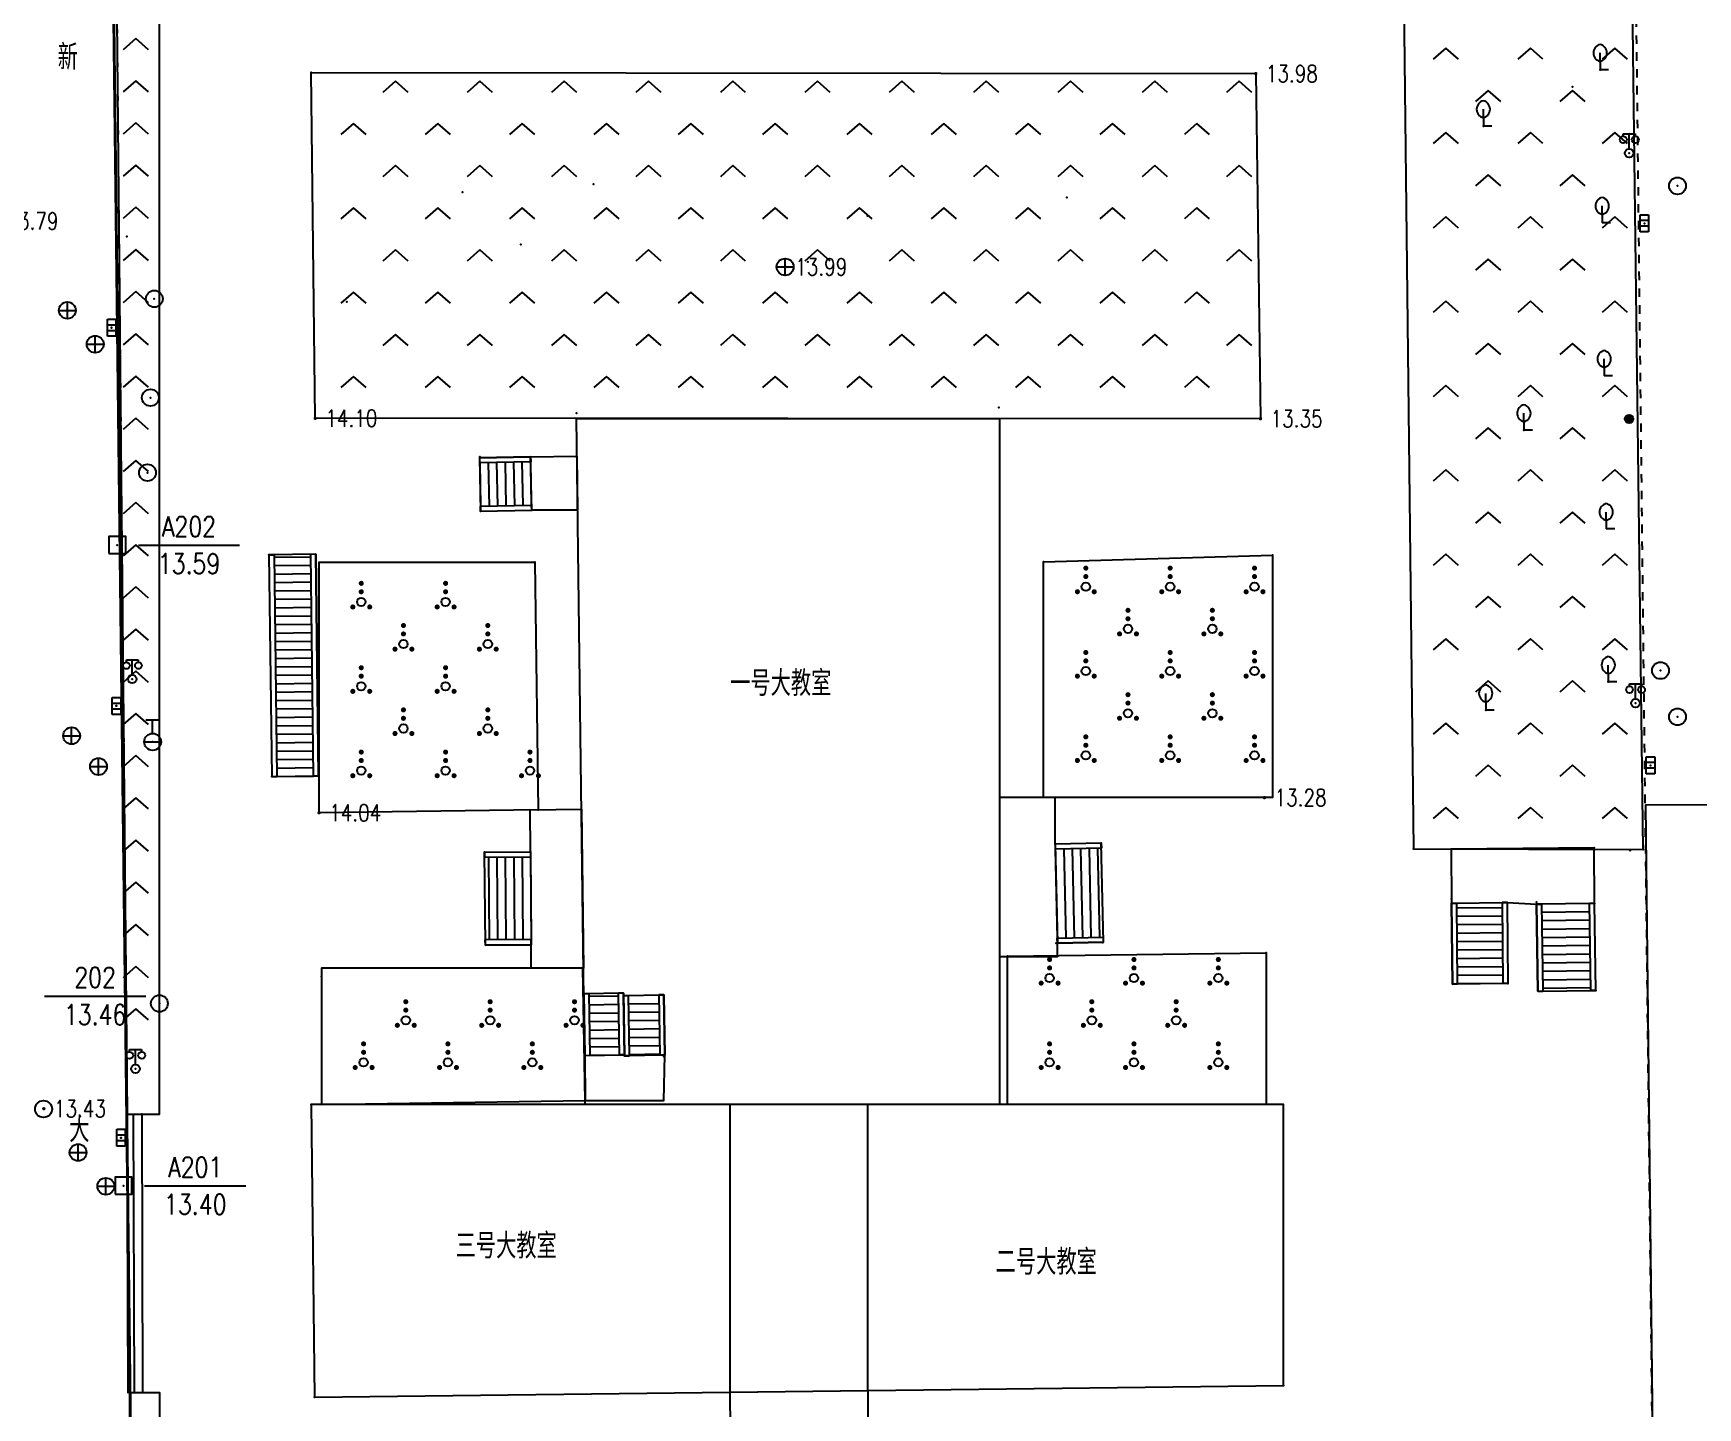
# Model space of a CAD drawing. Extents: x 940 to 2162, y 608 to 1562.
# Drawn here: x 1475.5 to 1574.2, y 1262.9 to 1344.4 of the extents above; entities that cross this region are included whole.
import ezdxf
from ezdxf.enums import TextEntityAlignment as Align

# ---------------------------------------------------------------- set-up
doc = ezdxf.new("R2010")
doc.units = 0
doc.header["$LTSCALE"] = 0.5
doc.header["$PDSIZE"] = 0.2
doc.linetypes.add('X6', pattern=[2, 1, -1])
doc.layers.get('0').update_dxf_attribs({"linetype": 'CONTINUOUS'})
doc.layers.add('ASSIST', color=7, linetype='CONTINUOUS', plot=False)
for name, color, linetype in [('COMPONENT', 4, 'CONTINUOUS'), ('DLDW', 11, 'CONTINUOUS'), ('DLSS', 4, 'CONTINUOUS'), ('GCD', 1, 'CONTINUOUS'), ('GXYZ', 2, 'CONTINUOUS'), ('JMD', 6, 'CONTINUOUS'), ('KZD', 1, 'CONTINUOUS'), ('ZBTZ', 3, 'CONTINUOUS'), ('ZDH', 1, 'CONTINUOUS')]:
    doc.layers.add(name, color=color, linetype=linetype)
doc.styles.add('HZ', font='rs.shx', dxfattribs={"width": 0.8, "bigfont": 'hztxt.shx'})
doc.linetypes.add('1161', pattern='A,0,[149,AAA.SHX,S=0.15,R=0,X=0,Y=0],-1.6', length=1.6)

# ---------------------------------------------------------------- blocks, each defined once
blk = doc.blocks.new('gc041')
for p, q in [((-1, 0.5), (1, 0.5)), ((-1, -0.5), (-1, 0.5)), ((-0.33, 0.5), (-0.33, -0.5)), ((0.33, 0.5), (0.33, -0.5)), ((1, 0.5), (1, -0.5)), ((1, -0.5), (-1, -0.5))]:
    blk.add_line(p, q)
blk = doc.blocks.new('gc043')
for p, q in [((-1, 0), (1, 0)), ((0, -1), (0, 1))]:
    blk.add_line(p, q)
blk.add_circle((0, 0), 1)
blk = doc.blocks.new('gc188')
blk.add_circle((0, 0), 1)
blk = doc.blocks.new('GC200')
at = {"linetype": 'Continuous', "const_width": 0.2, "flags": 128}
blk.add_lwpolyline([(-0.1, 0, 1), (0.1, 0, 1)], format="xyb", close=True, dxfattribs=at)
blk = doc.blocks.new('gc261')
blk.add_lwpolyline([(-1, -1), (1, -1), (1, 1), (-1, 1)], close=True)
blk.add_point((0, 0))
blk = doc.blocks.new('*U61')
at = {"linetype": 'Continuous'}
for points in [[(-0.5, 0.06), (-0.49, -0.11), (-0.49, 0.11)], [(-0.5, 0), (-0.5, -0.06), (-0.5, 0.06)], [(-0.49, -0.11), (-0.5, 0.06), (-0.5, -0.06)], [(-0.49, 0.11), (-0.47, -0.17), (-0.47, 0.17)], [(-0.47, -0.17), (-0.49, 0.11), (-0.49, -0.11)], [(-0.47, 0.17), (-0.45, -0.22), (-0.45, 0.22)], [(-0.45, -0.22), (-0.47, 0.17), (-0.47, -0.17)], [(-0.45, 0.22), (-0.42, -0.27), (-0.42, 0.27)], [(-0.42, -0.27), (-0.45, 0.22), (-0.45, -0.22)], [(-0.42, 0.27), (-0.39, -0.31), (-0.39, 0.31)], [(-0.39, -0.31), (-0.42, 0.27), (-0.42, -0.27)], [(-0.39, 0.31), (-0.35, -0.35), (-0.35, 0.35)], [(-0.35, -0.35), (-0.39, 0.31), (-0.39, -0.31)], [(-0.35, 0.35), (-0.31, -0.39), (-0.31, 0.39)], [(-0.31, -0.39), (-0.35, 0.35), (-0.35, -0.35)], [(-0.31, 0.39), (-0.27, -0.42), (-0.27, 0.42)], [(-0.27, -0.42), (-0.31, 0.39), (-0.31, -0.39)], [(-0.27, 0.42), (-0.22, -0.45), (-0.22, 0.45)], [(-0.22, -0.45), (-0.27, 0.42), (-0.27, -0.42)], [(-0.22, 0.45), (-0.17, -0.47), (-0.17, 0.47)], [(-0.17, -0.47), (-0.22, 0.45), (-0.22, -0.45)], [(-0.17, 0.47), (-0.11, -0.49), (-0.11, 0.49)], [(-0.11, -0.49), (-0.17, 0.47), (-0.17, -0.47)], [(-0.11, 0.49), (-0.06, -0.5), (-0.06, 0.5)], [(-0.06, -0.5), (-0.11, 0.49), (-0.11, -0.49)], [(0, -0.5), (-0.06, 0.5), (-0.06, -0.5)], [(-0.06, 0.5), (0, -0.5), (0, 0.5)], [(0.06, -0.5), (0, 0.5), (0, -0.5)], [(0, 0.5), (0.06, -0.5), (0.06, 0.5)], [(0.11, -0.49), (0.06, 0.5), (0.06, -0.5)], [(0.06, 0.5), (0.11, -0.49), (0.11, 0.49)], [(0.17, -0.47), (0.11, 0.49), (0.11, -0.49)], [(0.11, 0.49), (0.17, -0.47), (0.17, 0.47)], [(0.22, -0.45), (0.17, 0.47), (0.17, -0.47)], [(0.17, 0.47), (0.22, -0.45), (0.22, 0.45)], [(0.27, -0.42), (0.22, 0.45), (0.22, -0.45)], [(0.22, 0.45), (0.27, -0.42), (0.27, 0.42)], [(0.31, -0.39), (0.27, 0.42), (0.27, -0.42)], [(0.27, 0.42), (0.31, -0.39), (0.31, 0.39)], [(0.35, -0.35), (0.31, 0.39), (0.31, -0.39)], [(0.31, 0.39), (0.35, -0.35), (0.35, 0.35)], [(0.39, -0.31), (0.35, 0.35), (0.35, -0.35)], [(0.35, 0.35), (0.39, -0.31), (0.39, 0.31)], [(0.42, -0.27), (0.39, 0.31), (0.39, -0.31)], [(0.39, 0.31), (0.42, -0.27), (0.42, 0.27)], [(0.45, -0.22), (0.42, 0.27), (0.42, -0.27)], [(0.42, 0.27), (0.45, -0.22), (0.45, 0.22)], [(0.47, -0.17), (0.45, 0.22), (0.45, -0.22)], [(0.45, 0.22), (0.47, -0.17), (0.47, 0.17)], [(0.49, -0.11), (0.47, 0.17), (0.47, -0.17)], [(0.47, 0.17), (0.49, -0.11), (0.49, 0.11)], [(0.5, -0.06), (0.49, 0.11), (0.49, -0.11)], [(0.49, 0.11), (0.5, -0.06), (0.5, 0.06)], [(0.5, 0), (0.5, 0.06), (0.5, -0.06)]]:
    blk.add_solid(points, dxfattribs=at)
blk = doc.blocks.new('gcbj0106')
blk.add_circle((0, 0), 0.5)
at = {"linetype": 'Continuous'}
blk.add_blockref('*U61', (0, 0), dxfattribs=at)
blk = doc.blocks.new('gc097')
for p, q in [((-0.7, 2), (-0.7, 2.3)), ((-0.7, 2.3), (0.7, 2.3)), ((0, 0.5), (0, 2.3)), ((0.7, 2.3), (0.7, 2))]:
    blk.add_line(p, q)
for centre, radius in [((-0.7, 1.6), 0.4), ((0.73, 1.6), 0.4), ((0, 0), 0.5)]:
    blk.add_circle(centre, radius)
blk = doc.blocks.new('gc133')
for p, q in [((-0.8, 2.6), (0.8, 2.6)), ((0, 1), (0, 2.6)), ((-1, 0), (1, 0))]:
    blk.add_line(p, q)
blk.add_circle((0, 0), 1)
blk = doc.blocks.new('gc211')
for p, q in [((0, 0), (-1.5, -1.32)), ((1.5, -1.32), (0, 0))]:
    blk.add_line(p, q)
blk = doc.blocks.new('gc160')
at = {"const_width": 0.3}
for points in [[(-0.15, 2.2, 1), (0.15, 2.2, 1)], [(-0.15, 1.2, 1), (0.15, 1.2, 1)], [(-1.15, -0.6, 1), (-0.85, -0.6, 1)], [(0.85, -0.6, 1), (1.15, -0.6, 1)]]:
    blk.add_lwpolyline(points, format="xyb", close=True, dxfattribs=at)
blk.add_circle((0, 0), 0.5)
blk = doc.blocks.new('gc143')
for p, q in [((0, 1), (0, 2)), ((0, 1), (0, 0)), ((1, 0), (0, 0))]:
    blk.add_line(p, q)
for centre, start, end in [((0.225, 2), 102.68038, 257.31962), ((-0.225, 2), 282.68038, 77.31962)]:
    blk.add_arc(centre, 1.025, start, end)

msp = doc.modelspace()

# ---------------------------------------------------------------- linework, layer by layer
at = {"layer": 'ASSIST', "linetype": 'Continuous', "flags": 128}
for points in [[(1502.038, 1316.024), (1505.071, 1316.088), (1505.004, 1319.251), (1501.971, 1319.187)], [(1489.498, 1313.439), (1489.665, 1300.303), (1492.441, 1300.338), (1492.274, 1313.474)], [(1538.83, 1296.348), (1536.098, 1296.289), (1536.225, 1290.43), (1538.957, 1290.489)], [(1502.279, 1295.818), (1505.003, 1295.84), (1505.047, 1290.338), (1502.323, 1290.316)], [(1562.879, 1292.832), (1562.923, 1288.034), (1559.638, 1288.004), (1559.594, 1292.802)], [(1568.136, 1287.629), (1568.066, 1292.785), (1564.628, 1292.738), (1564.698, 1287.582)], [(1508.163, 1287.431), (1508.213, 1283.776), (1510.565, 1283.808), (1510.515, 1287.463)], [(1510.566, 1283.75), (1510.513, 1287.33), (1512.905, 1287.365), (1512.958, 1283.785)], [(1481.094, 1280.291), (1481.955, 1280.294), (1482.013, 1263.787), (1481.152, 1263.784)]]:
    msp.add_lwpolyline(points, close=True, dxfattribs=at)
at = {"layer": 'DLSS', "linetype": 'X6', "flags": 128}
for points, elevation in [([(1480.431, 1431.9), (1480.258, 1435.196), (1479.63, 1491.462, -0.064465), (1479.928, 1500.108, -0.154295), (1482.47, 1507.49, -0.179135), (1492.434, 1515.315, -0.003756), (1520.182, 1525.429, 0.000002), (1587.348, 1553.15, 0.011631), (1593.717, 1556.252, -0.359566), (1631.492, 1550.055), (1864.486, 1306.387)], 13.785), ([(1481.268, 1263.787), (1481.854, 1213.45, 0.346148), (1487.364, 1207.429), (1565.32, 1208.333)], 13.77)]:
    msp.add_lwpolyline(points, format="xyb", dxfattribs=dict(at, elevation=elevation))
at = {"layer": 'DLSS', "linetype": 'Continuous', "const_width": 0.175, "flags": 128}
msp.add_lwpolyline([(1480.036, 1455.48), (1480.276, 1433.695), (1479.592, 1405.433), (1481.853, 1213.918)], dxfattribs=at)
at = {"layer": 'DLSS', "linetype": 'X6', "elevation": 13.77, "flags": 128}
for points in [[(1571.608, 1250.737), (1570.023, 1391.861)], [(1480.351, 1359.863), (1481.094, 1280.291)]]:
    msp.add_lwpolyline(points, dxfattribs=at)
at = {"layer": 'JMD', "linetype": 'Continuous'}
for p, q in [((1501.971, 1319.187), (1505.004, 1319.251)), ((1501.971, 1319.187), (1501.978, 1318.887)), ((1505.011, 1318.951), (1501.978, 1318.887)), ((1502.565, 1316.335), (1502.511, 1318.898)), ((1503.065, 1316.346), (1503.011, 1318.908)), ((1503.565, 1316.356), (1503.511, 1318.919)), ((1504.065, 1316.367), (1504.011, 1318.93)), ((1504.565, 1316.377), (1504.511, 1318.94)), ((1505.004, 1319.251), (1505.011, 1318.951)), ((1505.065, 1316.388), (1505.011, 1318.951)), ((1502.065, 1316.325), (1502.011, 1318.887)), ((1502.032, 1316.324), (1505.065, 1316.388)), ((1502.038, 1316.024), (1502.032, 1316.324)), ((1502.038, 1316.024), (1505.071, 1316.088)), ((1505.071, 1316.088), (1505.065, 1316.388)), ((1489.498, 1313.439), (1489.798, 1313.443)), ((1489.498, 1313.439), (1489.665, 1300.303)), ((1489.798, 1313.443), (1489.965, 1300.307)), ((1489.8, 1313.306), (1491.976, 1313.333)), ((1492.274, 1313.474), (1491.974, 1313.47)), ((1492.141, 1300.334), (1491.974, 1313.47)), ((1492.274, 1313.474), (1492.441, 1300.338)), ((1489.806, 1312.806), (1491.982, 1312.833)), ((1489.812, 1312.306), (1491.989, 1312.334)), ((1489.819, 1311.806), (1491.995, 1311.834)), ((1489.825, 1311.306), (1492.001, 1311.334)), ((1489.831, 1310.806), (1492.008, 1310.834)), ((1489.838, 1310.306), (1492.014, 1310.334)), ((1489.844, 1309.806), (1492.02, 1309.834)), ((1489.851, 1309.306), (1492.027, 1309.334)), ((1489.857, 1308.806), (1492.033, 1308.834)), ((1489.863, 1308.306), (1492.04, 1308.334)), ((1489.87, 1307.806), (1492.046, 1307.834)), ((1489.876, 1307.306), (1492.052, 1307.334)), ((1489.882, 1306.806), (1492.059, 1306.834)), ((1489.889, 1306.306), (1492.065, 1306.334)), ((1489.895, 1305.806), (1492.071, 1305.834)), ((1489.901, 1305.306), (1492.078, 1305.334)), ((1489.908, 1304.806), (1492.084, 1304.834)), ((1489.914, 1304.306), (1492.09, 1304.334)), ((1489.92, 1303.807), (1492.097, 1303.834)), ((1489.927, 1303.307), (1492.103, 1303.334)), ((1489.933, 1302.807), (1492.109, 1302.834)), ((1489.94, 1302.307), (1492.116, 1302.334)), ((1489.946, 1301.807), (1492.122, 1301.834)), ((1489.952, 1301.307), (1492.129, 1301.334)), ((1489.665, 1300.303), (1489.965, 1300.307)), ((1489.959, 1300.807), (1492.135, 1300.834)), ((1489.965, 1300.307), (1492.141, 1300.334)), ((1492.441, 1300.338), (1492.141, 1300.334)), ((1538.83, 1296.348), (1536.098, 1296.289)), ((1536.098, 1296.289), (1536.104, 1295.989)), ((1538.83, 1296.348), (1538.836, 1296.048)), ((1502.279, 1295.818), (1505.003, 1295.84)), ((1502.279, 1295.818), (1502.281, 1295.518)), ((1502.281, 1295.518), (1505.005, 1295.54)), ((1502.506, 1295.52), (1502.545, 1290.618)), ((1503.005, 1295.524), (1503.045, 1290.622)), ((1503.505, 1295.528), (1503.545, 1290.626)), ((1504.005, 1295.532), (1504.045, 1290.63)), ((1504.505, 1295.536), (1504.545, 1290.634)), ((1505.003, 1295.84), (1505.005, 1295.54)), ((1505.005, 1295.54), (1505.045, 1290.638)), ((1538.836, 1296.048), (1536.104, 1295.989)), ((1536.104, 1295.989), (1536.218, 1290.73)), ((1536.604, 1296), (1536.718, 1290.741)), ((1537.104, 1296.011), (1537.218, 1290.752)), ((1537.604, 1296.021), (1537.718, 1290.763)), ((1538.104, 1296.032), (1538.218, 1290.773)), ((1538.604, 1296.043), (1538.717, 1290.784)), ((1559.594, 1292.802), (1559.894, 1292.805)), ((1559.594, 1292.802), (1559.638, 1288.004)), ((1559.938, 1288.007), (1559.894, 1292.805)), ((1562.582, 1292.531), (1559.897, 1292.506)), ((1562.879, 1292.832), (1562.579, 1292.829)), ((1562.579, 1292.829), (1562.623, 1288.031)), ((1562.879, 1292.832), (1562.923, 1288.034)), ((1564.628, 1292.738), (1564.928, 1292.742)), ((1564.698, 1287.582), (1564.628, 1292.738)), ((1567.766, 1292.781), (1564.928, 1292.742)), ((1564.928, 1292.742), (1564.998, 1287.586)), ((1567.773, 1292.281), (1564.934, 1292.242)), ((1568.066, 1292.785), (1567.766, 1292.781)), ((1567.836, 1287.625), (1567.766, 1292.781)), ((1568.136, 1287.629), (1568.066, 1292.785)), ((1562.586, 1292.031), (1559.902, 1292.006)), ((1562.591, 1291.531), (1559.906, 1291.506)), ((1567.78, 1291.781), (1564.941, 1291.742)), ((1567.786, 1291.281), (1564.948, 1291.243)), ((1505.045, 1290.638), (1502.321, 1290.616)), ((1502.323, 1290.316), (1502.321, 1290.616)), ((1502.323, 1290.316), (1505.047, 1290.338)), ((1505.047, 1290.338), (1505.045, 1290.638)), ((1536.218, 1290.73), (1538.95, 1290.789)), ((1536.225, 1290.43), (1536.218, 1290.73)), ((1538.957, 1290.489), (1536.225, 1290.43)), ((1538.957, 1290.489), (1538.95, 1290.789)), ((1562.596, 1291.031), (1559.911, 1291.007)), ((1562.6, 1290.531), (1559.915, 1290.507)), ((1567.793, 1290.781), (1564.955, 1290.743)), ((1562.605, 1290.031), (1559.92, 1290.007)), ((1562.609, 1289.531), (1559.925, 1289.507)), ((1567.8, 1290.281), (1564.962, 1290.243)), ((1567.807, 1289.781), (1564.968, 1289.743)), ((1562.614, 1289.031), (1559.929, 1289.007)), ((1562.618, 1288.531), (1559.934, 1288.507)), ((1567.814, 1289.281), (1564.975, 1289.243)), ((1567.82, 1288.781), (1564.982, 1288.743)), ((1508.163, 1287.431), (1508.463, 1287.435)), ((1508.163, 1287.431), (1508.213, 1283.776)), ((1508.463, 1287.435), (1508.513, 1283.78)), ((1510.515, 1287.463), (1510.215, 1287.459)), ((1510.265, 1283.804), (1510.215, 1287.459)), ((1510.513, 1287.33), (1510.813, 1287.334)), ((1510.515, 1287.463), (1510.565, 1283.808)), ((1510.813, 1287.334), (1512.606, 1287.361)), ((1510.866, 1283.754), (1510.813, 1287.334)), ((1512.905, 1287.365), (1512.606, 1287.361)), ((1512.606, 1287.361), (1512.659, 1283.781)), ((1512.958, 1283.785), (1512.905, 1287.365)), ((1559.638, 1288.004), (1559.938, 1288.007)), ((1562.623, 1288.031), (1559.938, 1288.007)), ((1562.923, 1288.034), (1562.623, 1288.031)), ((1564.698, 1287.582), (1564.998, 1287.586)), ((1567.827, 1288.281), (1564.989, 1288.243)), ((1567.834, 1287.781), (1564.995, 1287.743)), ((1568.136, 1287.629), (1567.836, 1287.625)), ((1508.465, 1287.28), (1510.217, 1287.304)), ((1508.472, 1286.78), (1510.224, 1286.804)), ((1510.566, 1283.75), (1510.513, 1287.33)), ((1510.82, 1286.834), (1512.613, 1286.861)), ((1510.828, 1286.335), (1512.62, 1286.361)), ((1508.479, 1286.28), (1510.231, 1286.304)), ((1508.486, 1285.78), (1510.238, 1285.804)), ((1510.835, 1285.835), (1512.628, 1285.861)), ((1510.843, 1285.335), (1512.635, 1285.361)), ((1508.492, 1285.28), (1510.245, 1285.304)), ((1508.499, 1284.78), (1510.252, 1284.804)), ((1510.85, 1284.835), (1512.643, 1284.861)), ((1508.213, 1283.776), (1508.513, 1283.78)), ((1508.506, 1284.28), (1510.258, 1284.304)), ((1508.513, 1283.78), (1510.265, 1283.804)), ((1510.565, 1283.808), (1510.265, 1283.804)), ((1510.566, 1283.75), (1510.866, 1283.754)), ((1510.857, 1284.335), (1512.65, 1284.361)), ((1510.865, 1283.835), (1512.657, 1283.861)), ((1512.958, 1283.785), (1512.659, 1283.781)), ((1481.094, 1280.291), (1481.955, 1280.294)), ((1481.455, 1280.292), (1481.513, 1263.785)), ((1481.955, 1280.294), (1482.013, 1263.787)), ((1482.013, 1263.787), (1481.152, 1263.784))]:
    msp.add_line(p, q, dxfattribs=at)
at = {"layer": 'JMD', "linetype": 'Continuous', "flags": 128}
for points, elevation in [([(1507.717, 1321.529), (1507.717, 1321.529), (1532.805, 1321.529), (1532.805, 1280.858), (1508.241, 1280.858), (1507.717, 1321.529)], 15.46), ([(1492.006, 1280.858), (1492.201, 1263.526), (1549.634, 1264.212), (1549.634, 1280.858)], 14.038)]:
    msp.add_lwpolyline(points, close=True, dxfattribs=dict(at, elevation=elevation))
for points in [[(1505.004, 1319.251), (1507.746, 1319.286), (1507.787, 1316.088), (1505.071, 1316.088)], [(1505.003, 1295.855), (1504.97, 1298.32), (1508.015, 1298.36), (1508.137, 1288.945), (1505.047, 1288.945), (1505.047, 1290.338)], [(1536.098, 1296.289), (1536.098, 1299.055), (1532.805, 1299.055), (1532.805, 1289.646), (1536.225, 1289.646), (1536.225, 1290.43)], [(1568.066, 1292.785), (1568.045, 1296.077), (1559.559, 1296.004), (1559.594, 1292.802)], [(1562.879, 1292.832), (1564.628, 1292.738)], [(1516.859, 1261.601), (1516.832, 1263.82), (1525.002, 1263.918), (1525.002, 1261.67)]]:
    msp.add_lwpolyline(points, dxfattribs=at)
msp.add_lwpolyline([(1571.608, 1250.737), (1786.786, 1251.694), (1786.258, 1299.567), (1571.08, 1298.61)], close=True, dxfattribs=at)
for points, elevation in [([(1508.213, 1283.776), (1508.241, 1281.101), (1512.906, 1281.101), (1512.958, 1283.785)], 17.512), ([(1516.832, 1263.82), (1516.832, 1280.858)], 14.038), ([(1525.002, 1263.918), (1525.002, 1280.858)], 14.038)]:
    msp.add_lwpolyline(points, dxfattribs=dict(at, elevation=elevation))
at = {"layer": 'KZD', "linetype": 'Continuous'}
for p, q in [((1481.76, 1314.02), (1487.76, 1314.02)), ((1476.194, 1287.293), (1482.194, 1287.293)), ((1482.13, 1276.05), (1488.13, 1276.05))]:
    msp.add_line(p, q, dxfattribs=at)
at = {"layer": 'ZBTZ', "linetype": 'Continuous', "flags": 128}
msp.add_lwpolyline([(1480.351, 1359.863), (1481.094, 1280.291), (1483.007, 1280.291), (1483.007, 1359.893), (1480.351, 1359.863)], close=True, dxfattribs=at)
for points, elevation in [([(1570.94, 1295.973), (1570.32, 1346.317), (1556.757, 1346.165), (1557.342, 1296.02)], 14.242), ([(1492.239, 1321.536), (1492.001, 1342.029), (1547.982, 1341.963), (1548.262, 1321.511)], 14.099)]:
    msp.add_lwpolyline(points, close=True, dxfattribs=dict(at, elevation=elevation))
at = {"layer": 'ZBTZ', "linetype": '1161', "flags": 128}
for points, elevation in [([(1505.263, 1313.014), (1505.456, 1298.327), (1492.469, 1298.153), (1492.469, 1313.014)], 14.557), ([(1535.411, 1313.023), (1548.982, 1313.415), (1548.982, 1299.055), (1535.411, 1299.055)], 13.786), ([(1533.266, 1289.652), (1548.608, 1289.849), (1548.608, 1280.858), (1533.266, 1280.858)], 13.999)]:
    msp.add_lwpolyline(points, close=True, dxfattribs=dict(at, elevation=elevation))
msp.add_lwpolyline([(1508.109, 1288.945), (1492.608, 1288.945), (1492.608, 1280.858), (1508.241, 1281.101)], close=True, dxfattribs=at)
at = {"layer": 'ZBTZ', "linetype": 'Continuous', "flags": 128}
msp.add_lwpolyline([(1481.268, 1263.787), (1483.007, 1263.787), (1482.895, 1210.314, -0.124342), (1481.854, 1213.45), (1481.268, 1263.787)], format="xyb", close=True, dxfattribs=at)
at = {"layer": 'ZDH', "linetype": 'Continuous'}
for p in [(1492.001, 1342.029, 14.086), (1492.001, 1342.029, 14.086), (1492.001, 1342.029, 14.086), (1547.982, 1341.963, 13.977), (1547.982, 1341.963, 13.977), (1547.982, 1341.963, 13.977), (1568.391, 1342.19, 14.363), (1568.391, 1342.19, 14.363), (1568.391, 1342.19, 14.363), (1566.754, 1341.189, 14.462), (1566.754, 1341.189, 14.462), (1566.754, 1341.189, 14.462), (1561.472, 1338.852, 14.267), (1561.472, 1338.852, 14.267), (1561.472, 1338.852, 14.267), (1570.117, 1337.251, 14.466), (1570.117, 1337.251, 14.466), (1570.117, 1337.251, 14.466), (1500.964, 1334.931, 14.305), (1500.964, 1334.931, 14.305), (1500.964, 1334.931, 14.305), (1508.742, 1335.42, 14.23), (1508.742, 1335.42, 14.23), (1508.742, 1335.42, 14.23), (1572.982, 1335.309, 14.221), (1572.982, 1335.309, 14.221), (1572.982, 1335.309, 14.221), (1536.78, 1334.625, 14.283), (1536.78, 1334.625, 14.283), (1536.78, 1334.625, 14.283), (1524.971, 1333.532, 14.211), (1524.971, 1333.532, 14.211), (1524.971, 1333.532, 14.211), (1571.018, 1333.088, 14.199), (1571.018, 1333.088, 14.199), (1571.018, 1333.088, 14.199), (1481.075, 1332.309, 13.817), (1481.075, 1332.309, 13.817), (1481.075, 1332.309, 13.817), (1504.428, 1331.828, 14.279), (1504.428, 1331.828, 14.279), (1504.428, 1331.828, 14.279), (1521.431, 1330.804, 14.328), (1521.431, 1330.804, 14.328), (1521.431, 1330.804, 14.328), (1520.089, 1330.506, 13.989), (1520.089, 1330.506, 13.989), (1520.089, 1330.506, 13.989), (1477.52, 1327.952, 13.661), (1477.52, 1327.952, 13.661), (1477.52, 1327.952, 13.661), (1477.549, 1327.934, 13.659), (1482.705, 1328.619, 13.974), (1482.705, 1328.619, 13.974), (1482.705, 1328.619, 13.974), (1494.118, 1328.436, 14.238), (1494.118, 1328.436, 14.238), (1494.118, 1328.436, 14.238), (1480.168, 1326.913, 13.604), (1480.168, 1326.913, 13.604), (1480.168, 1326.913, 13.604), (1480.174, 1326.904, 13.607), (1479.187, 1325.936, 13.637), (1479.187, 1325.936, 13.637), (1479.187, 1325.936, 13.637), (1479.203, 1325.924, 13.651), (1482.471, 1322.758, 14.009), (1482.471, 1322.758, 14.009), (1482.471, 1322.758, 14.009), (1532.757, 1322.173, 14.065), (1532.757, 1322.173, 14.065), (1532.757, 1322.173, 14.065), (1492.239, 1321.536, 14.099), (1492.239, 1321.536, 14.099), (1492.239, 1321.536, 14.099), (1507.717, 1321.843, 15.46), (1507.717, 1321.843, 15.46), (1507.717, 1321.843, 15.46), (1548.262, 1321.511, 13.352), (1548.262, 1321.511, 13.352), (1548.262, 1321.511, 13.352), (1570.109, 1321.496, 14.457), (1570.109, 1321.496, 14.457), (1570.109, 1321.496, 14.457), (1563.878, 1320.833, 14.468), (1563.878, 1320.833, 14.468), (1563.878, 1320.833, 14.468), (1501.998, 1319.252, 14.162), (1501.998, 1319.252, 14.162), (1501.998, 1319.252, 14.162), (1482.301, 1318.311, 13.936), (1482.301, 1318.311, 13.936), (1482.301, 1318.311, 13.936), (1502.038, 1316.024, 14.147), (1502.038, 1316.024, 14.147), (1502.038, 1316.024, 14.147), (1505.071, 1316.088, 15.769), (1505.071, 1316.088, 15.769), (1505.071, 1316.088, 15.769), (1489.498, 1313.439, 14.027), (1489.498, 1313.439, 14.027), (1489.498, 1313.439, 14.027), (1505.263, 1313.014, 14.557), (1505.263, 1313.014, 14.557), (1505.263, 1313.014, 14.557), (1535.411, 1313.023, 13.786), (1535.411, 1313.023, 13.786), (1535.411, 1313.023, 13.786), (1548.982, 1313.415, 13.355), (1548.982, 1313.415, 13.355), (1548.982, 1313.415, 13.355), (1481.396, 1306.078, 13.713), (1481.396, 1306.078, 13.713), (1481.396, 1306.078, 13.713), (1571.973, 1306.584, 14.246), (1571.973, 1306.584, 14.246), (1571.973, 1306.584, 14.246), (1568.878, 1305.911, 14.396), (1568.878, 1305.911, 14.396), (1568.878, 1305.911, 14.396), (1480.447, 1304.493, 13.5), (1480.447, 1304.493, 13.5), (1480.447, 1304.493, 13.5), (1480.464, 1304.488, 13.507), (1480.804, 1304.219, 13.592), (1480.804, 1304.219, 13.592), (1480.804, 1304.219, 13.592), (1561.612, 1304.232, 14.229), (1561.612, 1304.232, 14.229), (1561.612, 1304.232, 14.229), (1570.487, 1304.65, 14.392), (1570.487, 1304.65, 14.392), (1570.487, 1304.65, 14.392), (1572.98, 1303.842, 14.264), (1572.98, 1303.842, 14.264), (1572.98, 1303.842, 14.264), (1477.778, 1302.731, 13.558), (1477.778, 1302.731, 13.558), (1477.778, 1302.731, 13.558), (1477.804, 1302.721, 13.568), (1482.605, 1302.356, 13.774), (1482.605, 1302.356, 13.774), (1482.605, 1302.356, 13.774), (1479.393, 1300.918, 13.521), (1479.393, 1300.918, 13.521), (1479.393, 1300.918, 13.521), (1479.393, 1300.894, 13.527), (1489.665, 1300.303, 14.035), (1489.665, 1300.303, 14.035), (1489.665, 1300.303, 14.035), (1492.458, 1300.346, 14.041), (1492.458, 1300.346, 14.041), (1492.458, 1300.346, 14.041), (1571.379, 1300.967, 14.228), (1571.379, 1300.967, 14.228), (1571.379, 1300.967, 14.228), (1505.456, 1298.327, 14.579), (1505.456, 1298.327, 14.579), (1505.456, 1298.327, 14.579), (1548.498, 1299.055, 13.282), (1548.498, 1299.055, 13.282), (1548.498, 1299.055, 13.282), (1492.469, 1298.153, 14.043), (1492.469, 1298.153, 14.043), (1492.469, 1298.153, 14.043), (1536.098, 1296.289, 14.896), (1536.098, 1296.289, 14.896), (1536.098, 1296.289, 14.896), (1538.83, 1296.348, 13.35), (1538.83, 1296.348, 13.35), (1538.83, 1296.348, 13.35), (1502.279, 1295.818, 14.046), (1502.279, 1295.818, 14.046), (1502.279, 1295.818, 14.046), (1505.003, 1295.84, 15.569), (1505.003, 1295.84, 15.569), (1505.003, 1295.84, 15.569), (1557.342, 1296.02, 13.998), (1557.342, 1296.02, 13.998), (1557.342, 1296.02, 13.998), (1559.559, 1296.004, 16.931), (1559.559, 1296.004, 16.931), (1559.559, 1296.004, 16.931), (1568.045, 1296.077, 16.907), (1568.045, 1296.077, 16.907), (1568.045, 1296.077, 16.907), (1570.168, 1295.913, 14.119), (1570.168, 1295.913, 14.119), (1570.168, 1295.913, 14.119), (1570.94, 1295.973, 14.242), (1570.94, 1295.973, 14.242), (1570.94, 1295.973, 14.242), (1571.129, 1295.271, 14.228), (1571.129, 1295.271, 14.228), (1571.129, 1295.271, 14.228), (1559.581, 1293.049, 16.926), (1559.581, 1293.049, 16.926), (1559.581, 1293.049, 16.926), (1562.879, 1292.832, 16.92), (1562.879, 1292.832, 16.92), (1562.879, 1292.832, 16.92), (1564.626, 1292.859, 16.905), (1564.626, 1292.859, 16.905), (1564.626, 1292.859, 16.905), (1564.628, 1292.856, 17.316), (1568.066, 1292.785, 16.897), (1568.066, 1292.785, 16.897), (1568.066, 1292.785, 16.897), (1502.332, 1290.338, 14.039), (1502.332, 1290.338, 14.039), (1502.332, 1290.338, 14.039), (1536.164, 1290.429, 14.886), (1536.164, 1290.429, 14.886), (1536.164, 1290.429, 14.886), (1538.922, 1290.458, 13.346), (1538.922, 1290.458, 13.346), (1538.922, 1290.458, 13.346), (1533.266, 1289.652, 13.999), (1533.266, 1289.652, 13.999), (1533.266, 1289.652, 13.999), (1548.608, 1289.849, 13.352), (1548.608, 1289.849, 13.352), (1548.608, 1289.849, 13.352), (1492.608, 1288.447, 14.033), (1492.608, 1288.447, 14.033), (1492.608, 1288.447, 14.033), (1508.109, 1288.945, 14.065), (1508.109, 1288.945, 14.065), (1508.109, 1288.945, 14.065), (1508.163, 1287.431, 15.666), (1508.163, 1287.431, 15.666), (1508.163, 1287.431, 15.666), (1559.637, 1288.158, 19.395), (1559.637, 1288.158, 19.395), (1559.637, 1288.158, 19.395), (1562.923, 1288.034, 19.416), (1562.923, 1288.034, 19.416), (1562.923, 1288.034, 19.416), (1568.136, 1287.629, 14.137), (1568.136, 1287.629, 14.137), (1568.136, 1287.629, 14.137), (1483.004, 1286.852, 14.017), (1483.004, 1286.852, 14.017), (1483.004, 1286.852, 14.017), (1510.513, 1287.33, 19.474), (1510.513, 1287.33, 19.474), (1510.513, 1287.33, 19.474), (1508.213, 1283.776, 17.512), (1508.213, 1283.776, 17.512), (1508.213, 1283.776, 17.512), (1510.566, 1283.75, 17.514), (1510.566, 1283.75, 17.514), (1510.566, 1283.75, 17.514), (1512.906, 1283.717, 17.673), (1512.906, 1283.717, 17.673), (1512.906, 1283.717, 17.673), (1481.591, 1282.977, 13.597), (1481.591, 1282.977, 13.597), (1481.591, 1282.977, 13.597), (1476.142, 1280.596, 13.432), (1476.156, 1280.614, 13.428), (1476.156, 1280.614, 13.428), (1476.156, 1280.614, 13.428), (1492.006, 1280.858, 14.038), (1492.006, 1280.858, 14.038), (1492.006, 1280.858, 14.038), (1508.241, 1281.101, 17.535), (1508.241, 1281.101, 17.535), (1508.241, 1281.101, 17.535), (1481.094, 1280.291, 13.507), (1481.094, 1280.291, 13.507), (1481.094, 1280.291, 13.507), (1481.955, 1280.294, 14.007), (1481.955, 1280.294, 14.007), (1481.955, 1280.294, 14.007), (1480.723, 1278.896, 13.401), (1480.732, 1278.884, 13.389), (1480.732, 1278.884, 13.389), (1480.732, 1278.884, 13.389), (1478.178, 1278.009, 13.424), (1478.178, 1278.009, 13.424), (1478.178, 1278.009, 13.424), (1478.184, 1278.019, 13.435), (1479.836, 1276.018, 13.397), (1479.852, 1276.009, 13.396), (1479.852, 1276.009, 13.396), (1479.852, 1276.009, 13.396), (1480.88, 1276.05, 13.405), (1480.882, 1276.048, 13.405), (1481.268, 1263.787, 13.339), (1481.268, 1263.787, 13.339), (1481.268, 1263.787, 13.339), (1549.634, 1264.212, 14.03), (1549.634, 1264.212, 14.03), (1549.634, 1264.212, 14.03), (1492.201, 1263.526, 14.136), (1492.201, 1263.526, 14.136), (1492.201, 1263.526, 14.136)]:
    msp.add_point(p, dxfattribs=at)

# ---------------------------------------------------------------- block references
at = {"layer": 'COMPONENT', "linetype": 'Continuous', "xscale": 0.5, "yscale": 0.5}
msp.add_blockref('gcbj0106', (1570.109, 1321.496, 14.457), dxfattribs=at)
at = {"layer": 'DLDW', "linetype": 'Continuous', "xscale": 0.5, "yscale": 0.5}
for p in [(1570.117, 1337.251, 14.466), (1481.396, 1306.078, 13.713), (1570.487, 1304.65, 14.392), (1481.591, 1282.977, 13.597)]:
    msp.add_blockref('gc097', p, dxfattribs=at)
at = {"layer": 'GCD', "linetype": 'Continuous'}
ref = msp.add_blockref('GC200', (1547.982, 1341.963, 13.977), dxfattribs=dict(at, xscale=0.5, yscale=0.5, zscale=0.5))
ref.add_attrib('height', '13.98', dxfattribs={"linetype": 'Continuous', "height": 1, "style": 'HZ', "width": 0.8}).set_placement((1548.582, 1341.963, 13.977), align=Align.MIDDLE_LEFT)
ref = msp.add_blockref('GC200', (1473.342, 1333.225, 13.785), dxfattribs=dict(at, xscale=0.5, yscale=0.5, zscale=0.5))
ref.add_attrib('height', '13.79', dxfattribs={"linetype": 'Continuous', "height": 1, "style": 'HZ', "width": 0.8}).set_placement((1473.942, 1333.225, 13.785), align=Align.MIDDLE_LEFT)
ref = msp.add_blockref('GC200', (1520.089, 1330.506, 13.989), dxfattribs=dict(at, xscale=0.5, yscale=0.5, zscale=0.5))
ref.add_attrib('height', '13.99', dxfattribs={"linetype": 'Continuous', "height": 1, "style": 'HZ', "width": 0.8}).set_placement((1520.689, 1330.506, 13.989), align=Align.MIDDLE_LEFT)
ref = msp.add_blockref('GC200', (1492.239, 1321.536, 14.099), dxfattribs=dict(at, xscale=0.5, yscale=0.5, zscale=0.5))
ref.add_attrib('height', '14.10', dxfattribs={"linetype": 'Continuous', "height": 1, "style": 'HZ', "width": 0.8}).set_placement((1492.839, 1321.536, 14.099), align=Align.MIDDLE_LEFT)
ref = msp.add_blockref('GC200', (1548.262, 1321.511, 13.352), dxfattribs=dict(at, xscale=0.5, yscale=0.5, zscale=0.5))
ref.add_attrib('height', '13.35', dxfattribs={"linetype": 'Continuous', "height": 1, "style": 'HZ', "width": 0.8}).set_placement((1548.862, 1321.511, 13.352), align=Align.MIDDLE_LEFT)
ref = msp.add_blockref('GC200', (1548.498, 1299.055, 13.282), dxfattribs=dict(at, xscale=0.5, yscale=0.5, zscale=0.5))
ref.add_attrib('height', '13.28', dxfattribs={"linetype": 'Continuous', "height": 1, "style": 'HZ', "width": 0.8}).set_placement((1549.098, 1299.055, 13.282), align=Align.MIDDLE_LEFT)
ref = msp.add_blockref('GC200', (1492.469, 1298.153, 14.043), dxfattribs=dict(at, xscale=0.5, yscale=0.5, zscale=0.5))
ref.add_attrib('height', '14.04', dxfattribs={"linetype": 'Continuous', "height": 1, "style": 'HZ', "width": 0.8}).set_placement((1493.069, 1298.153, 14.043), align=Align.MIDDLE_LEFT)
ref = msp.add_blockref('GC200', (1476.156, 1280.614, 13.428), dxfattribs=dict(at, xscale=0.5, yscale=0.5, zscale=0.5))
ref.add_attrib('height', '13.43', dxfattribs={"linetype": 'Continuous', "height": 1, "style": 'HZ', "width": 0.8}).set_placement((1476.756, 1280.614, 13.428), align=Align.MIDDLE_LEFT)
at = {"layer": 'GXYZ', "linetype": 'Continuous', "xscale": 0.5, "yscale": 0.5}
for name, p in [('gc188', (1572.982, 1335.309)), ('gc043', (1520.089, 1330.506)), ('gc188', (1482.705, 1328.619)), ('gc043', (1477.549, 1327.934, 13.659)), ('gc043', (1479.203, 1325.924, 13.651)), ('gc188', (1482.471, 1322.758)), ('gc188', (1482.301, 1318.311)), ('gc188', (1571.973, 1306.584)), ('gc188', (1572.98, 1303.842)), ('gc043', (1477.804, 1302.721, 13.568)), ('gc133', (1482.605, 1302.356, 13.774)), ('gc043', (1479.393, 1300.894, 13.527)), ('gc188', (1483.004, 1286.852)), ('gc188', (1476.142, 1280.596, 13.432)), ('gc043', (1478.184, 1278.019, 13.435)), ('gc043', (1479.836, 1276.018, 13.397))]:
    msp.add_blockref(name, p, dxfattribs=at)
at = {"layer": 'GXYZ', "linetype": 'Continuous', "xscale": 0.5, "yscale": 0.5, "zscale": 0.5, "rotation": 270}
for p in [(1571.018, 1333.088, 14.199), (1571.379, 1300.967, 14.228)]:
    msp.add_blockref('gc041', p, dxfattribs=at)
at = {"layer": 'GXYZ', "linetype": 'Continuous', "xscale": 0.5, "yscale": 0.5, "rotation": 90}
for p in [(1480.174, 1326.904, 13.607), (1480.464, 1304.488, 13.507), (1480.723, 1278.896, 13.401)]:
    msp.add_blockref('gc041', p, dxfattribs=at)
at = {"layer": 'KZD', "linetype": 'Continuous', "xscale": 0.5, "yscale": 0.5}
for p in [(1480.51, 1314.02, 13.59), (1480.88, 1276.05, 13.4)]:
    msp.add_blockref('gc261', p, dxfattribs=at)
at = {"layer": 'ZBTZ', "linetype": 'Continuous', "xscale": 0.5, "yscale": 0.5}
for name, p in [('gc211', (1481.601, 1344.041)), ('gc143', (1568.391, 1342.19, 14.363)), ('gc211', (1559.257, 1343.473)), ('gc211', (1564.257, 1343.473)), ('gc211', (1569.257, 1343.473)), ('gc211', (1481.601, 1341.541)), ('gc211', (1497.001, 1341.511)), ('gc211', (1502.001, 1341.511)), ('gc211', (1507.001, 1341.511)), ('gc211', (1512.001, 1341.511)), ('gc211', (1517.001, 1341.511)), ('gc211', (1522.001, 1341.511)), ('gc211', (1527.001, 1341.511)), ('gc211', (1532.001, 1341.511)), ('gc211', (1537.001, 1341.511)), ('gc211', (1542.001, 1341.511)), ('gc211', (1547.001, 1341.511)), ('gc211', (1561.757, 1340.973)), ('gc211', (1566.757, 1340.973)), ('gc143', (1561.472, 1338.852, 14.267)), ('gc211', (1481.601, 1339.041)), ('gc211', (1494.501, 1339.011)), ('gc211', (1499.501, 1339.011)), ('gc211', (1504.501, 1339.011)), ('gc211', (1509.501, 1339.011)), ('gc211', (1514.501, 1339.011)), ('gc211', (1519.501, 1339.011)), ('gc211', (1524.501, 1339.011)), ('gc211', (1529.501, 1339.011)), ('gc211', (1534.501, 1339.011)), ('gc211', (1539.501, 1339.011)), ('gc211', (1544.501, 1339.011)), ('gc211', (1559.257, 1338.473)), ('gc211', (1564.257, 1338.473)), ('gc211', (1569.257, 1338.473)), ('gc211', (1481.601, 1336.541)), ('gc211', (1497.001, 1336.511)), ('gc211', (1502.001, 1336.511)), ('gc211', (1507.001, 1336.511)), ('gc211', (1512.001, 1336.511)), ('gc211', (1517.001, 1336.511)), ('gc211', (1522.001, 1336.511)), ('gc211', (1527.001, 1336.511)), ('gc211', (1532.001, 1336.511)), ('gc211', (1537.001, 1336.511)), ('gc211', (1542.001, 1336.511)), ('gc211', (1547.001, 1336.511)), ('gc211', (1561.757, 1335.973)), ('gc211', (1566.757, 1335.973)), ('gc211', (1481.601, 1334.041)), ('gc211', (1494.501, 1334.011)), ('gc211', (1499.501, 1334.011)), ('gc211', (1504.501, 1334.011)), ('gc211', (1509.501, 1334.011)), ('gc211', (1514.501, 1334.011)), ('gc211', (1519.501, 1334.011)), ('gc211', (1524.501, 1334.011)), ('gc211', (1529.501, 1334.011)), ('gc211', (1534.501, 1334.011)), ('gc211', (1539.501, 1334.011)), ('gc211', (1544.501, 1334.011)), ('gc143', (1568.513, 1333.12, 14.363)), ('gc211', (1559.257, 1333.473)), ('gc211', (1564.257, 1333.473)), ('gc211', (1569.257, 1333.473)), ('gc211', (1481.601, 1331.541)), ('gc211', (1497.001, 1331.511)), ('gc211', (1502.001, 1331.511)), ('gc211', (1507.001, 1331.511)), ('gc211', (1512.001, 1331.511)), ('gc211', (1517.001, 1331.511)), ('gc211', (1522.001, 1331.511)), ('gc211', (1527.001, 1331.511)), ('gc211', (1532.001, 1331.511)), ('gc211', (1537.001, 1331.511)), ('gc211', (1542.001, 1331.511)), ('gc211', (1547.001, 1331.511)), ('gc211', (1561.757, 1330.973)), ('gc211', (1566.757, 1330.973)), ('gc211', (1481.601, 1329.041)), ('gc211', (1494.501, 1329.011)), ('gc211', (1499.501, 1329.011)), ('gc211', (1504.501, 1329.011)), ('gc211', (1509.501, 1329.011)), ('gc211', (1514.501, 1329.011)), ('gc211', (1519.501, 1329.011)), ('gc211', (1524.501, 1329.011)), ('gc211', (1529.501, 1329.011)), ('gc211', (1534.501, 1329.011)), ('gc211', (1539.501, 1329.011)), ('gc211', (1544.501, 1329.011)), ('gc211', (1559.257, 1328.473)), ('gc211', (1564.257, 1328.473)), ('gc211', (1569.257, 1328.473)), ('gc211', (1481.601, 1326.541)), ('gc211', (1497.001, 1326.511)), ('gc211', (1502.001, 1326.511)), ('gc211', (1507.001, 1326.511)), ('gc211', (1512.001, 1326.511)), ('gc211', (1517.001, 1326.511)), ('gc211', (1522.001, 1326.511)), ('gc211', (1527.001, 1326.511)), ('gc211', (1532.001, 1326.511)), ('gc211', (1537.001, 1326.511)), ('gc211', (1542.001, 1326.511)), ('gc211', (1547.001, 1326.511)), ('gc211', (1561.757, 1325.973)), ('gc211', (1566.757, 1325.973)), ('gc143', (1568.634, 1324.051, 14.363)), ('gc211', (1481.601, 1324.041)), ('gc211', (1494.501, 1324.011)), ('gc211', (1499.501, 1324.011)), ('gc211', (1504.501, 1324.011)), ('gc211', (1509.501, 1324.011)), ('gc211', (1514.501, 1324.011)), ('gc211', (1519.501, 1324.011)), ('gc211', (1524.501, 1324.011)), ('gc211', (1529.501, 1324.011)), ('gc211', (1534.501, 1324.011)), ('gc211', (1539.501, 1324.011)), ('gc211', (1544.501, 1324.011)), ('gc211', (1559.257, 1323.473)), ('gc211', (1564.257, 1323.473)), ('gc211', (1569.257, 1323.473)), ('gc143', (1563.878, 1320.833, 14.468)), ('gc211', (1481.601, 1321.541)), ('gc211', (1561.757, 1320.973)), ('gc211', (1566.757, 1320.973)), ('gc211', (1481.601, 1319.041)), ('gc211', (1559.257, 1318.473)), ('gc211', (1564.257, 1318.473)), ('gc211', (1569.257, 1318.473)), ('gc211', (1481.601, 1316.541)), ('gc211', (1561.757, 1315.973)), ('gc211', (1566.757, 1315.973)), ('gc143', (1568.756, 1314.981, 14.363)), ('gc211', (1481.601, 1314.041)), ('gc211', (1559.257, 1313.473)), ('gc211', (1564.257, 1313.473)), ('gc211', (1569.257, 1313.473)), ('gc160', (1537.911, 1311.555)), ('gc160', (1542.911, 1311.555)), ('gc160', (1547.911, 1311.555)), ('gc211', (1481.601, 1311.541)), ('gc160', (1494.969, 1310.653)), ('gc160', (1499.969, 1310.653)), ('gc160', (1540.411, 1309.055)), ('gc160', (1545.411, 1309.055)), ('gc211', (1561.757, 1310.973)), ('gc211', (1566.757, 1310.973)), ('gc211', (1481.601, 1309.041)), ('gc160', (1497.469, 1308.153)), ('gc160', (1502.469, 1308.153)), ('gc211', (1559.257, 1308.473)), ('gc211', (1564.257, 1308.473)), ('gc211', (1569.257, 1308.473)), ('gc160', (1537.911, 1306.555)), ('gc160', (1542.911, 1306.555)), ('gc160', (1547.911, 1306.555)), ('gc143', (1568.878, 1305.911, 14.396)), ('gc211', (1481.601, 1306.541)), ('gc160', (1494.969, 1305.653)), ('gc160', (1499.969, 1305.653)), ('gc160', (1540.411, 1304.055)), ('gc160', (1545.411, 1304.055)), ('gc211', (1561.757, 1305.973)), ('gc143', (1561.612, 1304.232, 14.229)), ('gc211', (1566.757, 1305.973)), ('gc160', (1497.469, 1303.153)), ('gc160', (1502.469, 1303.153)), ('gc211', (1481.601, 1304.041)), ('gc211', (1559.257, 1303.473)), ('gc211', (1564.257, 1303.473)), ('gc211', (1569.257, 1303.473)), ('gc160', (1537.911, 1301.555)), ('gc160', (1542.911, 1301.555)), ('gc160', (1547.911, 1301.555)), ('gc211', (1481.601, 1301.541)), ('gc160', (1494.969, 1300.653)), ('gc160', (1499.969, 1300.653)), ('gc160', (1504.969, 1300.653)), ('gc211', (1561.757, 1300.973)), ('gc211', (1566.757, 1300.973)), ('gc211', (1481.601, 1299.041)), ('gc211', (1559.257, 1298.473)), ('gc211', (1564.257, 1298.473)), ('gc211', (1569.257, 1298.473)), ('gc211', (1481.601, 1296.541)), ('gc211', (1481.601, 1294.041)), ('gc211', (1481.601, 1291.541)), ('gc160', (1535.766, 1288.358)), ('gc160', (1540.766, 1288.358)), ('gc160', (1545.766, 1288.358)), ('gc211', (1481.601, 1289.041)), ('gc211', (1481.601, 1286.541)), ('gc160', (1497.608, 1285.858)), ('gc160', (1502.608, 1285.858)), ('gc160', (1507.608, 1285.858)), ('gc160', (1538.266, 1285.858)), ('gc160', (1543.266, 1285.858)), ('gc160', (1495.108, 1283.358)), ('gc160', (1500.108, 1283.358)), ('gc160', (1505.108, 1283.358)), ('gc160', (1535.766, 1283.358)), ('gc160', (1540.766, 1283.358)), ('gc160', (1545.766, 1283.358))]:
    msp.add_blockref(name, p, dxfattribs=at)

# ---------------------------------------------------------------- texts
at = {"layer": 'DLSS', "linetype": 'Continuous', "style": 'HZ', "width": 0.8}
for s, p in [('新', (1476.976, 1342.19)), ('大', (1477.66, 1278.628))]:
    msp.add_text(s, height=1.5, dxfattribs=at).set_placement(p)
at = {"layer": 'JMD', "linetype": 'Continuous', "style": 'HZ', "width": 0.8}
for s, p in [('一号大教室', (1519.829, 1305.913)), ('三号大教室', (1503.561, 1272.57)), ('二号大教室', (1535.568, 1271.609))]:
    msp.add_text(s, height=1.5, dxfattribs=at).set_placement(p, align=Align.MIDDLE)
at = {"layer": 'KZD', "linetype": 'Continuous', "style": 'HZ', "width": 0.8}
for s, p in [('A202', (1484.76, 1315.12)), ('13.59', (1484.76, 1312.92)), ('202', (1479.194, 1288.393)), ('13.46', (1479.194, 1286.193)), ('A201', (1485.13, 1277.15)), ('13.40', (1485.13, 1274.95))]:
    msp.add_text(s, height=1.2, dxfattribs=at).set_placement(p, align=Align.MIDDLE)

doc.saveas('drawing.dxf')
